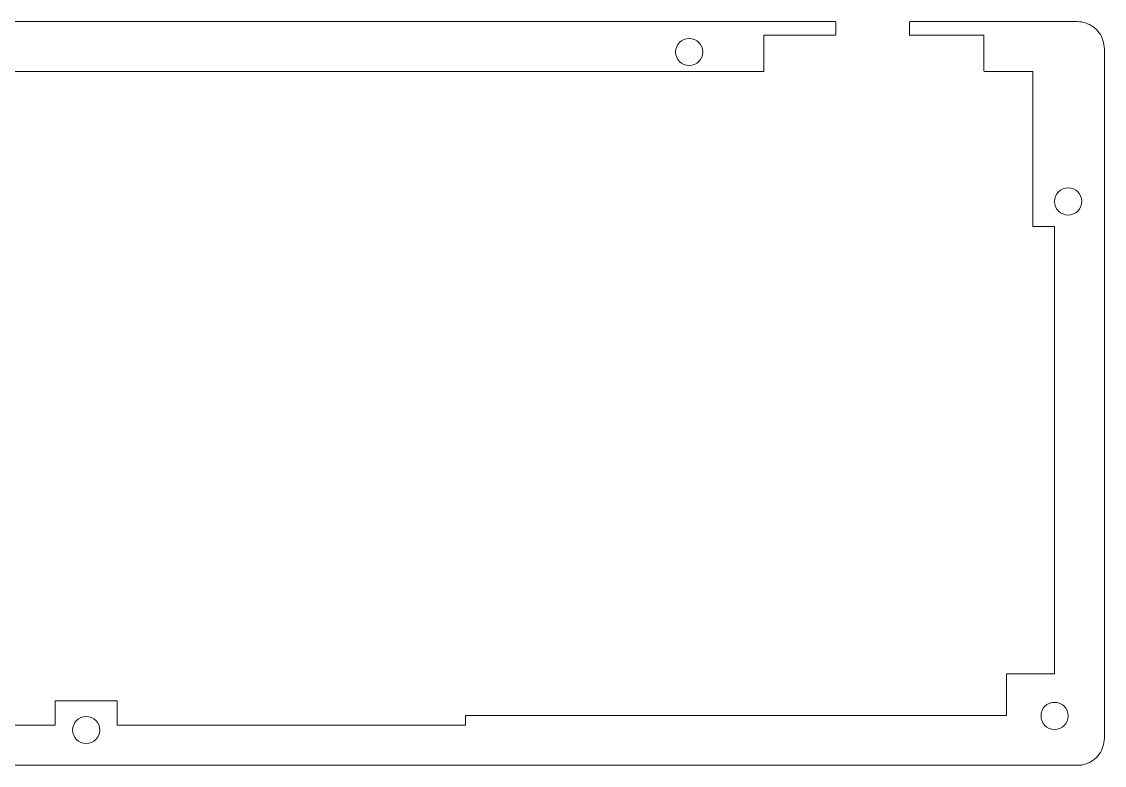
# Model space of a CAD drawing. Header units: inches. Extents: x 3 to 411, y -340 to -2.
# Drawn here: x 122.2 to 241.9, y -169.1 to -86.9 of the extents above; entities that cross this region are included whole.
import ezdxf

# ---------------------------------------------------------------- set-up
doc = ezdxf.new("R2010")
doc.units = ezdxf.units.IN
doc.header["$MEASUREMENT"] = 0
doc.layers.add('Layer 1', color=7, linetype='Continuous')

# ---------------------------------------------------------------- blocks, each defined once
blk = doc.blocks.new('block 418')
at = {"layer": 'Layer 1', "color": 4, "lineweight": 9, "true_color": 0x00ffff}
blk.add_lwpolyline([(238.87, -86.93), (239.11, -86.94)], dxfattribs=at)
blk = doc.blocks.new('block 419')
at = {"layer": 'Layer 1', "color": 4, "lineweight": 9, "true_color": 0x00ffff}
blk.add_lwpolyline([(239.11, -86.94), (239.34, -86.97)], dxfattribs=at)
blk = doc.blocks.new('block 420')
at = {"layer": 'Layer 1', "color": 4, "lineweight": 9, "true_color": 0x00ffff}
blk.add_lwpolyline([(239.34, -86.97), (239.57, -87.01)], dxfattribs=at)
blk = doc.blocks.new('block 421')
at = {"layer": 'Layer 1', "color": 4, "lineweight": 9, "true_color": 0x00ffff}
blk.add_lwpolyline([(239.57, -87.01), (239.8, -87.08)], dxfattribs=at)
blk = doc.blocks.new('block 422')
at = {"layer": 'Layer 1', "color": 4, "lineweight": 9, "true_color": 0x00ffff}
blk.add_lwpolyline([(239.8, -87.08), (240.02, -87.16)], dxfattribs=at)
blk = doc.blocks.new('block 423')
at = {"layer": 'Layer 1', "color": 4, "lineweight": 9, "true_color": 0x00ffff}
blk.add_lwpolyline([(240.02, -87.16), (240.23, -87.26)], dxfattribs=at)
blk = doc.blocks.new('block 424')
at = {"layer": 'Layer 1', "color": 4, "lineweight": 9, "true_color": 0x00ffff}
blk.add_lwpolyline([(240.23, -87.26), (240.44, -87.38)], dxfattribs=at)
blk = doc.blocks.new('block 425')
at = {"layer": 'Layer 1', "color": 4, "lineweight": 9, "true_color": 0x00ffff}
blk.add_lwpolyline([(240.44, -87.38), (240.63, -87.51)], dxfattribs=at)
blk = doc.blocks.new('block 426')
at = {"layer": 'Layer 1', "color": 4, "lineweight": 9, "true_color": 0x00ffff}
blk.add_lwpolyline([(240.63, -87.51), (240.82, -87.65)], dxfattribs=at)
blk = doc.blocks.new('block 427')
at = {"layer": 'Layer 1', "color": 4, "lineweight": 9, "true_color": 0x00ffff}
blk.add_lwpolyline([(240.82, -87.65), (240.99, -87.81)], dxfattribs=at)
blk = doc.blocks.new('block 428')
at = {"layer": 'Layer 1', "color": 4, "lineweight": 9, "true_color": 0x00ffff}
blk.add_lwpolyline([(240.99, -87.81), (241.15, -87.98)], dxfattribs=at)
blk = doc.blocks.new('block 429')
at = {"layer": 'Layer 1', "color": 4, "lineweight": 9, "true_color": 0x00ffff}
blk.add_lwpolyline([(241.15, -87.98), (241.3, -88.17)], dxfattribs=at)
blk = doc.blocks.new('block 430')
at = {"layer": 'Layer 1', "color": 4, "lineweight": 9, "true_color": 0x00ffff}
blk.add_lwpolyline([(241.3, -88.17), (241.43, -88.36)], dxfattribs=at)
blk = doc.blocks.new('block 431')
at = {"layer": 'Layer 1', "color": 4, "lineweight": 9, "true_color": 0x00ffff}
blk.add_lwpolyline([(241.43, -88.36), (241.54, -88.57)], dxfattribs=at)
blk = doc.blocks.new('block 432')
at = {"layer": 'Layer 1', "color": 4, "lineweight": 9, "true_color": 0x00ffff}
blk.add_lwpolyline([(241.54, -88.57), (241.64, -88.78)], dxfattribs=at)
blk = doc.blocks.new('block 433')
at = {"layer": 'Layer 1', "color": 4, "lineweight": 9, "true_color": 0x00ffff}
blk.add_lwpolyline([(241.64, -88.78), (241.72, -89)], dxfattribs=at)
blk = doc.blocks.new('block 434')
at = {"layer": 'Layer 1', "color": 4, "lineweight": 9, "true_color": 0x00ffff}
blk.add_lwpolyline([(241.72, -89), (241.79, -89.23)], dxfattribs=at)
blk = doc.blocks.new('block 435')
at = {"layer": 'Layer 1', "color": 4, "lineweight": 9, "true_color": 0x00ffff}
blk.add_lwpolyline([(241.79, -89.23), (241.83, -89.46)], dxfattribs=at)
blk = doc.blocks.new('block 436')
at = {"layer": 'Layer 1', "color": 4, "lineweight": 9, "true_color": 0x00ffff}
blk.add_lwpolyline([(241.83, -89.46), (241.86, -89.7)], dxfattribs=at)
blk = doc.blocks.new('block 437')
at = {"layer": 'Layer 1', "color": 4, "lineweight": 9, "true_color": 0x00ffff}
blk.add_lwpolyline([(241.86, -89.7), (241.87, -89.93)], dxfattribs=at)
blk = doc.blocks.new('block 438')
at = {"layer": 'Layer 1', "color": 4, "lineweight": 9, "true_color": 0x00ffff}
blk.add_lwpolyline([(241.87, -89.93), (241.87, -166.13)], dxfattribs=at)
blk = doc.blocks.new('block 439')
at = {"layer": 'Layer 1', "color": 4, "lineweight": 9, "true_color": 0x00ffff}
blk.add_lwpolyline([(241.87, -166.13), (241.86, -166.37)], dxfattribs=at)
blk = doc.blocks.new('block 440')
at = {"layer": 'Layer 1', "color": 4, "lineweight": 9, "true_color": 0x00ffff}
blk.add_lwpolyline([(241.86, -166.37), (241.83, -166.6)], dxfattribs=at)
blk = doc.blocks.new('block 441')
at = {"layer": 'Layer 1', "color": 4, "lineweight": 9, "true_color": 0x00ffff}
blk.add_lwpolyline([(241.83, -166.6), (241.79, -166.83)], dxfattribs=at)
blk = doc.blocks.new('block 442')
at = {"layer": 'Layer 1', "color": 4, "lineweight": 9, "true_color": 0x00ffff}
blk.add_lwpolyline([(241.79, -166.83), (241.72, -167.06)], dxfattribs=at)
blk = doc.blocks.new('block 443')
at = {"layer": 'Layer 1', "color": 4, "lineweight": 9, "true_color": 0x00ffff}
blk.add_lwpolyline([(241.72, -167.06), (241.64, -167.28)], dxfattribs=at)
blk = doc.blocks.new('block 444')
at = {"layer": 'Layer 1', "color": 4, "lineweight": 9, "true_color": 0x00ffff}
blk.add_lwpolyline([(241.64, -167.28), (241.54, -167.5)], dxfattribs=at)
blk = doc.blocks.new('block 445')
at = {"layer": 'Layer 1', "color": 4, "lineweight": 9, "true_color": 0x00ffff}
blk.add_lwpolyline([(241.54, -167.5), (241.43, -167.7)], dxfattribs=at)
blk = doc.blocks.new('block 446')
at = {"layer": 'Layer 1', "color": 4, "lineweight": 9, "true_color": 0x00ffff}
blk.add_lwpolyline([(241.43, -167.7), (241.3, -167.9)], dxfattribs=at)
blk = doc.blocks.new('block 447')
at = {"layer": 'Layer 1', "color": 4, "lineweight": 9, "true_color": 0x00ffff}
blk.add_lwpolyline([(241.3, -167.9), (241.15, -168.08)], dxfattribs=at)
blk = doc.blocks.new('block 448')
at = {"layer": 'Layer 1', "color": 4, "lineweight": 9, "true_color": 0x00ffff}
blk.add_lwpolyline([(241.15, -168.08), (240.99, -168.26)], dxfattribs=at)
blk = doc.blocks.new('block 449')
at = {"layer": 'Layer 1', "color": 4, "lineweight": 9, "true_color": 0x00ffff}
blk.add_lwpolyline([(240.99, -168.26), (240.82, -168.42)], dxfattribs=at)
blk = doc.blocks.new('block 450')
at = {"layer": 'Layer 1', "color": 4, "lineweight": 9, "true_color": 0x00ffff}
blk.add_lwpolyline([(240.82, -168.42), (240.63, -168.56)], dxfattribs=at)
blk = doc.blocks.new('block 451')
at = {"layer": 'Layer 1', "color": 4, "lineweight": 9, "true_color": 0x00ffff}
blk.add_lwpolyline([(240.63, -168.56), (240.44, -168.69)], dxfattribs=at)
blk = doc.blocks.new('block 452')
at = {"layer": 'Layer 1', "color": 4, "lineweight": 9, "true_color": 0x00ffff}
blk.add_lwpolyline([(240.44, -168.69), (240.23, -168.81)], dxfattribs=at)
blk = doc.blocks.new('block 453')
at = {"layer": 'Layer 1', "color": 4, "lineweight": 9, "true_color": 0x00ffff}
blk.add_lwpolyline([(240.23, -168.81), (240.02, -168.91)], dxfattribs=at)
blk = doc.blocks.new('block 454')
at = {"layer": 'Layer 1', "color": 4, "lineweight": 9, "true_color": 0x00ffff}
blk.add_lwpolyline([(240.02, -168.91), (239.8, -168.99)], dxfattribs=at)
blk = doc.blocks.new('block 455')
at = {"layer": 'Layer 1', "color": 4, "lineweight": 9, "true_color": 0x00ffff}
blk.add_lwpolyline([(239.8, -168.99), (239.57, -169.05)], dxfattribs=at)
blk = doc.blocks.new('block 456')
at = {"layer": 'Layer 1', "color": 4, "lineweight": 9, "true_color": 0x00ffff}
blk.add_lwpolyline([(239.57, -169.05), (239.34, -169.1)], dxfattribs=at)
blk = doc.blocks.new('block 457')
at = {"layer": 'Layer 1', "color": 4, "lineweight": 9, "true_color": 0x00ffff}
blk.add_lwpolyline([(239.34, -169.1), (239.11, -169.12)], dxfattribs=at)
blk = doc.blocks.new('block 458')
at = {"layer": 'Layer 1', "color": 4, "lineweight": 9, "true_color": 0x00ffff}
blk.add_lwpolyline([(239.11, -169.12), (238.87, -169.13)], dxfattribs=at)
blk = doc.blocks.new('block 459')
at = {"layer": 'Layer 1', "color": 4, "lineweight": 9, "true_color": 0x00ffff}
blk.add_lwpolyline([(238.87, -169.13), (5.51, -169.13)], dxfattribs=at)
blk = doc.blocks.new('block 501')
at = {"layer": 'Layer 1', "color": 4, "lineweight": 9, "true_color": 0x00ffff}
for points in [[(5.51, -86.93), (212.11, -86.93)], [(220.39, -86.93), (238.87, -86.93)]]:
    blk.add_lwpolyline(points, dxfattribs=at)
blk = doc.blocks.new('block 502')
at = {"layer": 'Layer 1', "color": 4, "lineweight": 9, "true_color": 0x00ffff}
blk.add_lwpolyline([(95.01, -164.71), (125.91, -164.71)], dxfattribs=at)
blk = doc.blocks.new('block 504')
at = {"layer": 'Layer 1', "color": 4, "lineweight": 9, "true_color": 0x00ffff}
blk.add_lwpolyline([(231.05, -163.61), (171.25, -163.61)], dxfattribs=at)
blk = doc.blocks.new('block 506')
at = {"layer": 'Layer 1', "color": 4, "lineweight": 9, "true_color": 0x00ffff}
blk.add_lwpolyline([(236.35, -109.59), (236.35, -159.02)], dxfattribs=at)
blk = doc.blocks.new('block 508')
at = {"layer": 'Layer 1', "color": 4, "lineweight": 9, "true_color": 0x00ffff}
blk.add_lwpolyline([(8.03, -92.46), (204.25, -92.46)], dxfattribs=at)
blk = doc.blocks.new('block 509')
at = {"layer": 'Layer 1', "color": 4, "lineweight": 9, "true_color": 0x00ffff}
blk.add_lwpolyline([(212.18, -86.93), (212.18, -88.43)], dxfattribs=at)
blk = doc.blocks.new('block 510')
at = {"layer": 'Layer 1', "color": 4, "lineweight": 9, "true_color": 0x00ffff}
blk.add_lwpolyline([(228.6, -92.46), (233.96, -92.46)], dxfattribs=at)
blk = doc.blocks.new('block 511')
at = {"layer": 'Layer 1', "color": 4, "lineweight": 9, "true_color": 0x00ffff}
blk.add_lwpolyline([(233.96, -92.46), (233.96, -109.59)], dxfattribs=at)
blk = doc.blocks.new('block 512')
at = {"layer": 'Layer 1', "color": 4, "lineweight": 9, "true_color": 0x00ffff}
blk.add_lwpolyline([(220.32, -88.43), (220.32, -86.93)], dxfattribs=at)

msp = doc.modelspace()

# ---------------------------------------------------------------- linework, layer by layer
at = {"layer": 'Layer 1', "color": 4, "lineweight": 9, "true_color": 0x00ffff}
for points in [[(204.25, -92.46), (204.25, -91.55), (204.25, -88.43), (212.12, -88.43)], [(220.3, -88.43), (228.56, -88.43), (228.56, -92.42)], [(233.96, -109.59), (236.35, -109.59)], [(231.05, -163.61), (231.05, -159.02)], [(231.05, -159.02), (236.35, -159.02)], [(125.91, -164.71), (125.91, -161.99)], [(125.91, -161.99), (132.76, -161.99)], [(132.76, -161.99), (132.76, -164.71)], [(171.25, -163.61), (171.25, -164.71)], [(132.76, -164.71), (171.25, -164.71)]]:
    msp.add_lwpolyline(points, dxfattribs=at)
at = {"layer": 'Layer 1', "color": 5, "lineweight": 9, "true_color": 0x0000ff}
for points in [[(194.48, -90.29), (194.48, -91.11), (195.15, -91.79), (195.98, -91.79), (196.8, -91.79), (197.48, -91.11), (197.48, -90.29), (197.48, -89.46), (196.8, -88.79), (195.98, -88.79), (195.15, -88.79), (194.48, -89.46), (194.48, -90.29)], [(236.37, -106.81), (236.37, -107.64), (237.04, -108.31), (237.87, -108.31), (238.7, -108.31), (239.37, -107.64), (239.37, -106.81), (239.37, -105.98), (238.7, -105.31), (237.87, -105.31), (237.04, -105.31), (236.37, -105.98), (236.37, -106.81)], [(234.87, -163.67), (234.87, -164.5), (235.54, -165.17), (236.37, -165.17), (237.2, -165.17), (237.87, -164.5), (237.87, -163.67), (237.87, -162.84), (237.2, -162.17), (236.37, -162.17), (235.54, -162.17), (234.87, -162.84), (234.87, -163.67)], [(130.83, -165.23), (130.83, -166.06), (130.16, -166.73), (129.33, -166.73), (128.5, -166.73), (127.83, -166.06), (127.83, -165.23), (127.83, -164.4), (128.5, -163.73), (129.33, -163.73), (130.16, -163.73), (130.83, -164.4), (130.83, -165.23)]]:
    msp.add_open_spline(points, degree=3, knots=[0, 0, 0, 0, 1, 1, 1, 2, 2, 2, 3, 3, 3, 4, 4, 4, 4], dxfattribs=at)

# ---------------------------------------------------------------- block references
at = {"layer": 'Layer 1'}
for name in ['block 501', 'block 509', 'block 512', 'block 418', 'block 419', 'block 420', 'block 421', 'block 422', 'block 423', 'block 424', 'block 425', 'block 426', 'block 427', 'block 428', 'block 429', 'block 430', 'block 431', 'block 432', 'block 433', 'block 434', 'block 435', 'block 436', 'block 437', 'block 438', 'block 508', 'block 510', 'block 511', 'block 506', 'block 504', 'block 502', 'block 439', 'block 445', 'block 444', 'block 443', 'block 442', 'block 441', 'block 440', 'block 452', 'block 451', 'block 450', 'block 449', 'block 448', 'block 447', 'block 446', 'block 459', 'block 458', 'block 457', 'block 456', 'block 455', 'block 454', 'block 453']:
    msp.add_blockref(name, (0, 0), dxfattribs=at)

doc.saveas('drawing.dxf')
